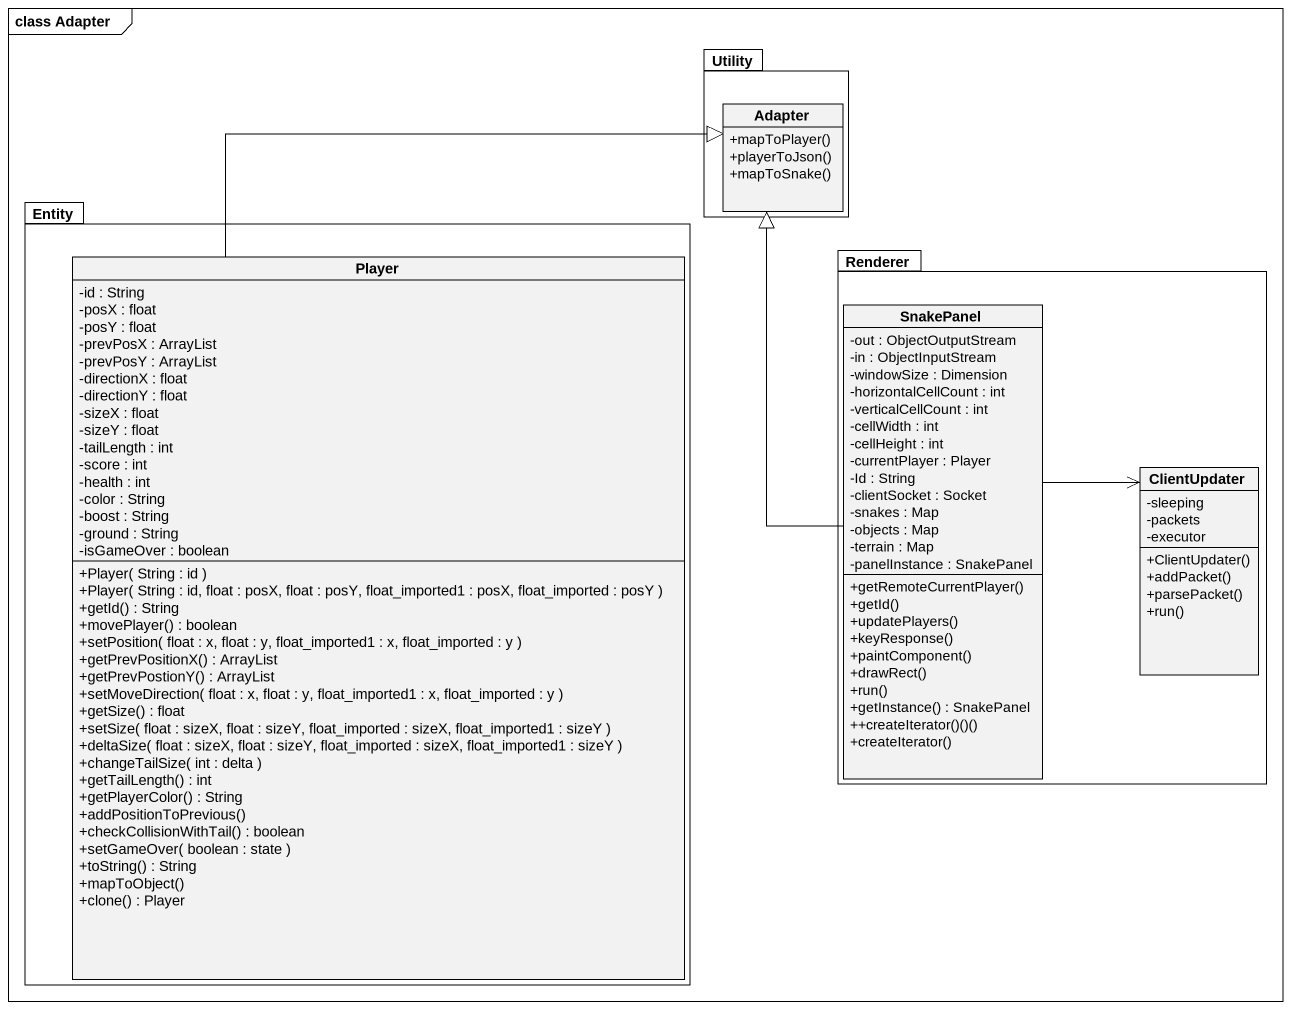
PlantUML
@startuml
mainframe class Adapter
hide circle
hide empty members
skinparam classAttributeIconSize 0
package Utility {
  class Adapter {
    +mapToPlayer()
    +playerToJson()
    +mapToSnake()
  }
}
package "Entity" as Entity_ {
  class Player {
    -id : String
    -posX : float
    -posY : float
    -prevPosX : ArrayList
    -prevPosY : ArrayList
    -directionX : float
    -directionY : float
    -sizeX : float
    -sizeY : float
    -tailLength : int
    -score : int
    -health : int
    -color : String
    -boost : String
    -ground : String
    -isGameOver : boolean
    +Player( String : id )
    +Player( String : id, float : posX, float : posY, float_imported1 : posX, float_imported : posY )
    +getId() : String
    +movePlayer() : boolean
    +setPosition( float : x, float : y, float_imported1 : x, float_imported : y )
    +getPrevPositionX() : ArrayList
    +getPrevPostionY() : ArrayList
    +setMoveDirection( float : x, float : y, float_imported1 : x, float_imported : y )
    +getSize() : float
    +setSize( float : sizeX, float : sizeY, float_imported : sizeX, float_imported1 : sizeY )
    +deltaSize( float : sizeX, float : sizeY, float_imported : sizeX, float_imported1 : sizeY )
    +changeTailSize( int : delta )
    +getTailLength() : int
    +getPlayerColor() : String
    +addPositionToPrevious()
    +checkCollisionWithTail() : boolean
    +setGameOver( boolean : state )
    +toString() : String
    +mapToObject()
    +clone() : Player
  }
}
package Renderer {
  class SnakePanel {
    -out : ObjectOutputStream
    -in : ObjectInputStream
    -windowSize : Dimension
    -horizontalCellCount : int
    -verticalCellCount : int
    -cellWidth : int
    -cellHeight : int
    -currentPlayer : Player
    -Id : String
    -clientSocket : Socket
    -snakes : Map
    -objects : Map
    -terrain : Map
    -panelInstance : SnakePanel
    +getRemoteCurrentPlayer()
    +getId()
    +updatePlayers()
    +keyResponse()
    +paintComponent()
    +drawRect()
    +run()
    +getInstance() : SnakePanel
    ++createIterator()()()
    +createIterator()
  }
  class ClientUpdater {
    -sleeping
    -packets
    -executor
    +ClientUpdater()
    +addPacket()
    +parsePacket()
    +run()
  }
}
Player -up-|> Adapter
SnakePanel -up-|> Adapter
SnakePanel -right-> ClientUpdater
@enduml
